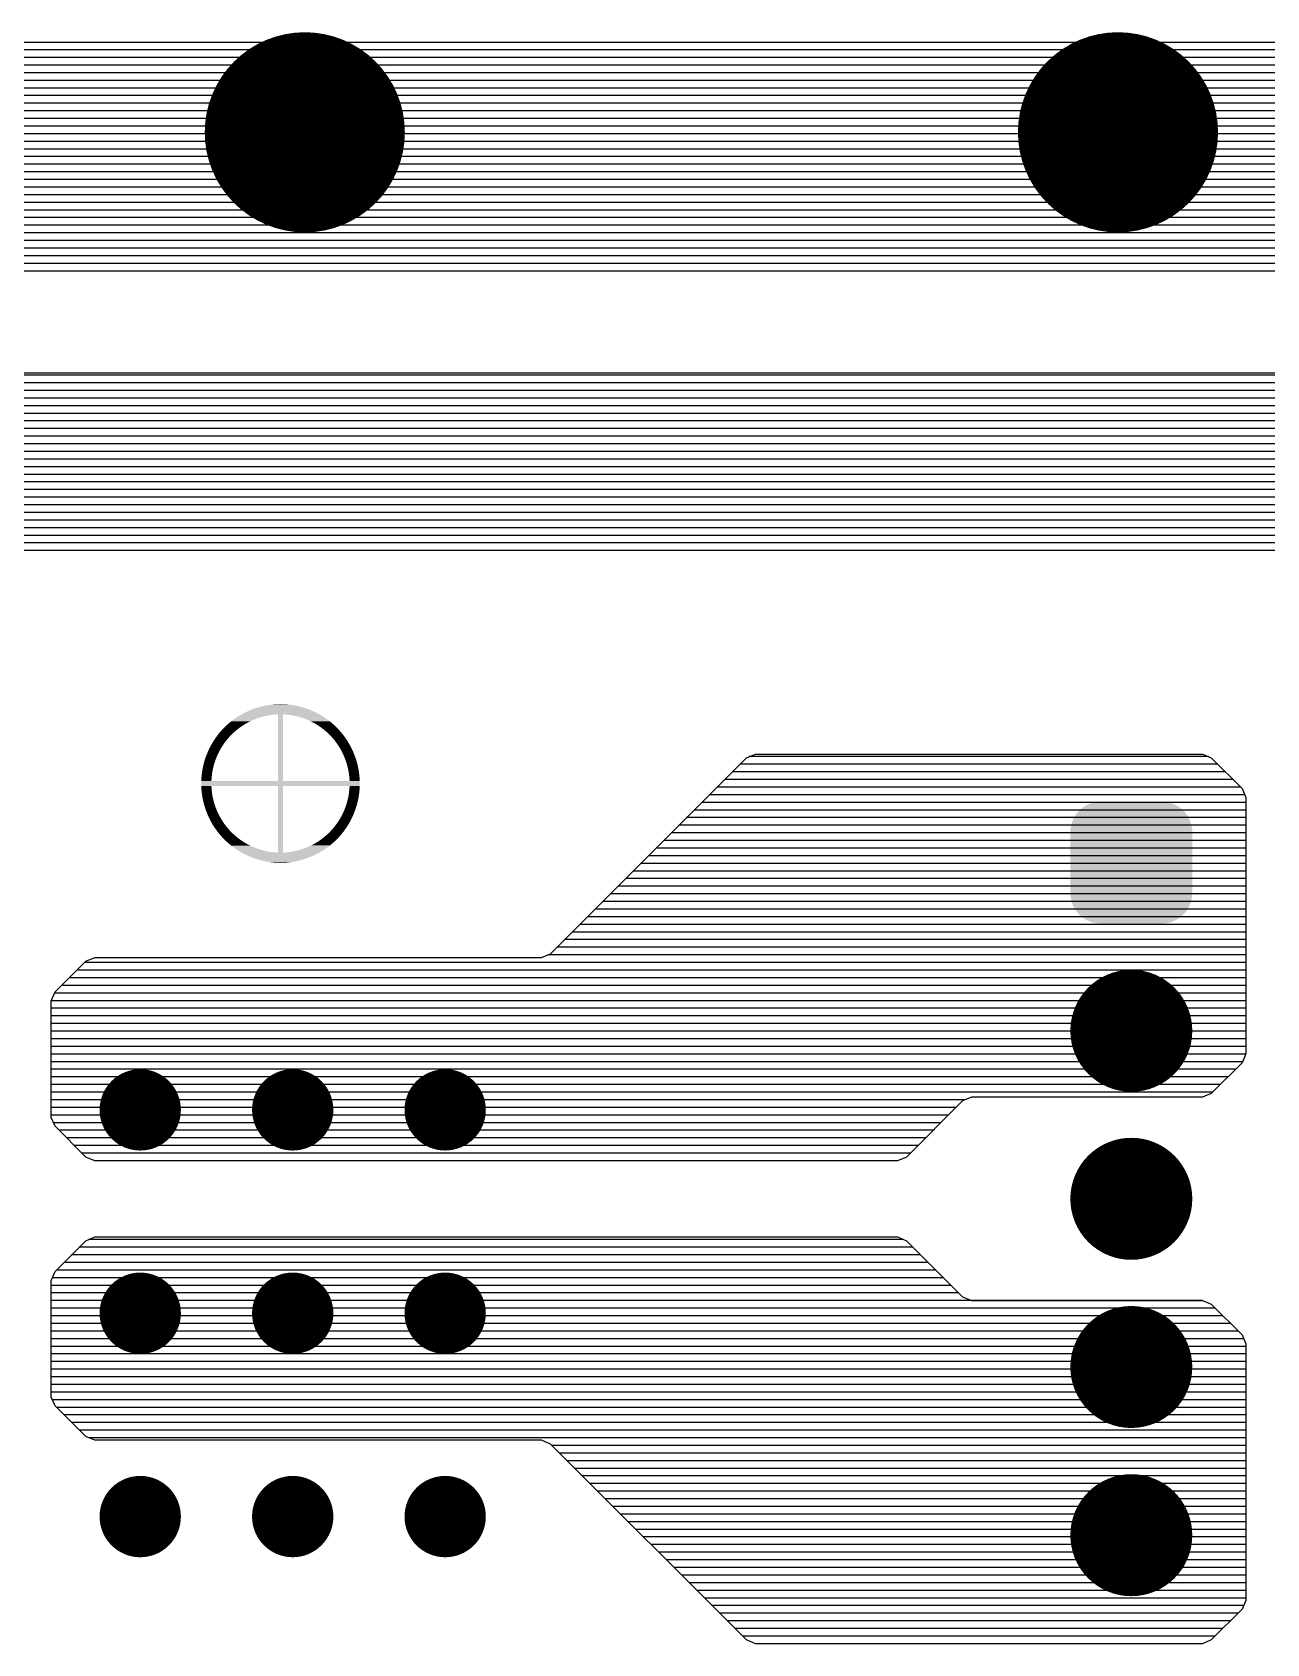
# Model space of a CAD drawing. Extents: x 295 to 953, y 10 to 290.
# Drawn here: x 515.71 to 546.56, y 184 to 224.25 of the extents above; entities that cross this region are included whole.
import ezdxf

# ---------------------------------------------------------------- set-up
doc = ezdxf.new("R2010")
doc.units = 0
doc.header["$LTSCALE"] = 5
doc.header["$MEASUREMENT"] = 0
doc.layers.get('0').update_dxf_attribs({"linetype": 'CONTINUOUS', "lineweight": 25})
doc.layers.add('DV-ABPB-A4_BOT', color=7, linetype='CONTINUOUS')

msp = doc.modelspace()

# ---------------------------------------------------------------- linework, layer by layer
at = {"color": 7}
for points, const_width in [([(523.768, 221.753, -1), (521.268, 221.753, -1)], 2.501), ([(544.088, 221.753, -1), (541.588, 221.753, -1)], 2.501), ([(543.933, 199.309, -1), (542.409, 199.309, -1)], 1.524), ([(518.914, 197.333, -1), (517.898, 197.333, -1)], 1.016), ([(522.724, 197.333, -1), (521.708, 197.333, -1)], 1.016), ([(526.534, 197.333, -1), (525.518, 197.333, -1)], 1.016), ([(543.933, 195.111, -1), (542.409, 195.111, -1)], 1.524), ([(518.914, 192.253, -1), (517.898, 192.253, -1)], 1.016), ([(522.724, 192.253, -1), (521.708, 192.253, -1)], 1.016), ([(526.534, 192.253, -1), (525.518, 192.253, -1)], 1.016), ([(543.933, 190.91, -1), (542.409, 190.91, -1)], 1.524), ([(518.914, 187.173, -1), (517.898, 187.173, -1)], 1.016), ([(522.724, 187.173, -1), (521.708, 187.173, -1)], 1.016), ([(526.534, 187.173, -1), (525.518, 187.173, -1)], 1.016), ([(543.933, 186.708, -1), (542.409, 186.708, -1)], 1.524)]:
    msp.add_lwpolyline(points, format="xyb", close=True, dxfattribs=dict(at, const_width=const_width))
for points in [[(522.651, 207.325), (522.597, 207.345), (521.171, 207.325), (521.224, 207.345)], [(522.597, 207.345), (522.592, 207.347), (521.224, 207.345), (521.23, 207.347)], [(522.592, 207.347), (522.537, 207.366), (521.23, 207.347), (521.284, 207.366)], [(522.537, 207.366), (522.532, 207.368), (521.284, 207.366), (521.29, 207.368)], [(522.532, 207.368), (522.477, 207.385), (521.29, 207.368), (521.345, 207.385)], [(522.477, 207.385), (522.471, 207.387), (521.345, 207.385), (521.351, 207.387)], [(522.471, 207.387), (522.415, 207.402), (521.351, 207.387), (521.406, 207.402)], [(522.415, 207.402), (522.41, 207.404), (521.406, 207.402), (521.412, 207.404)], [(522.41, 207.404), (522.354, 207.418), (521.412, 207.404), (521.467, 207.418)], [(522.354, 207.418), (522.348, 207.419), (521.467, 207.418), (521.474, 207.419)], [(522.348, 207.419), (522.292, 207.431), (521.474, 207.419), (521.53, 207.431)], [(522.292, 207.431), (522.286, 207.432), (521.53, 207.431), (521.536, 207.432)], [(522.286, 207.432), (522.229, 207.442), (521.536, 207.432), (521.592, 207.442)], [(522.229, 207.442), (522.224, 207.443), (521.592, 207.442), (521.599, 207.443)], [(522.224, 207.443), (522.166, 207.451), (521.599, 207.443), (521.655, 207.451)], [(522.166, 207.451), (522.161, 207.452), (521.655, 207.451), (521.661, 207.452)], [(522.161, 207.452), (522.103, 207.458), (521.661, 207.452), (521.718, 207.458)], [(522.103, 207.458), (522.098, 207.459), (521.718, 207.458), (521.725, 207.459)], [(522.098, 207.459), (522.04, 207.464), (521.725, 207.459), (521.781, 207.464)], [(522.04, 207.464), (522.035, 207.464), (521.781, 207.464), (521.789, 207.464)], [(522.035, 207.464), (521.975, 207.467), (521.789, 207.464), (521.844, 207.467)], [(521.975, 207.467), (521.971, 207.467), (521.844, 207.467), (521.855, 207.467)], [(521.971, 207.467), (521.908, 207.468), (521.855, 207.467), (521.908, 207.468)], [(520.931, 206.909), (520.974, 206.937), (520.531, 206.909), (520.562, 206.937)], [(520.974, 206.937), (520.997, 206.952), (520.562, 206.937), (520.578, 206.952)], [(520.997, 206.952), (521.024, 206.969), (520.578, 206.952), (520.596, 206.969)], [(521.024, 206.969), (521.068, 206.994), (520.596, 206.969), (520.625, 206.994)], [(521.068, 206.994), (521.075, 206.998), (520.625, 206.994), (520.63, 206.998)], [(521.075, 206.998), (521.128, 207.026), (520.63, 206.998), (520.664, 207.026)], [(521.128, 207.026), (521.145, 207.035), (520.664, 207.026), (520.674, 207.035)], [(521.145, 207.035), (521.181, 207.052), (520.674, 207.035), (520.697, 207.052)], [(521.181, 207.052), (521.229, 207.073), (520.697, 207.052), (520.724, 207.073)], [(521.229, 207.073), (521.235, 207.076), (520.724, 207.073), (520.728, 207.076)], [(521.235, 207.076), (521.29, 207.098), (520.728, 207.076), (520.759, 207.098)], [(521.29, 207.098), (521.323, 207.111), (520.759, 207.098), (520.776, 207.111)], [(521.323, 207.111), (521.345, 207.119), (520.776, 207.111), (520.788, 207.119)], [(521.345, 207.119), (521.402, 207.137), (520.788, 207.119), (520.815, 207.137)], [(521.402, 207.137), (521.432, 207.146), (520.815, 207.137), (520.828, 207.146)], [(521.432, 207.146), (521.459, 207.154), (520.828, 207.146), (520.84, 207.154)], [(521.459, 207.154), (521.516, 207.168), (520.84, 207.154), (520.864, 207.168)], [(521.516, 207.168), (521.57, 207.18), (520.864, 207.168), (520.882, 207.18)], [(521.57, 207.18), (521.574, 207.181), (520.882, 207.18), (520.884, 207.181)], [(521.574, 207.181), (521.632, 207.191), (520.884, 207.181), (520.902, 207.191)], [(521.632, 207.191), (521.691, 207.2), (520.902, 207.191), (520.916, 207.2)], [(521.691, 207.2), (521.75, 207.206), (520.916, 207.2), (520.927, 207.206)], [(521.75, 207.206), (521.809, 207.211), (520.927, 207.206), (520.935, 207.211)], [(521.809, 207.211), (521.831, 207.212), (520.935, 207.211), (520.937, 207.212)], [(521.831, 207.212), (521.847, 207.213), (520.937, 207.212), (520.938, 207.213)], [(522.883, 207.213), (522.88, 207.215), (520.938, 207.213), (520.942, 207.215)], [(522.88, 207.215), (522.829, 207.242), (520.942, 207.215), (520.993, 207.242)], [(522.829, 207.242), (522.824, 207.245), (520.993, 207.242), (520.998, 207.245)], [(522.824, 207.245), (522.772, 207.271), (520.998, 207.245), (521.049, 207.271)], [(522.772, 207.271), (522.767, 207.273), (521.049, 207.271), (521.055, 207.273)], [(522.767, 207.273), (522.715, 207.297), (521.055, 207.273), (521.107, 207.297)], [(522.715, 207.297), (522.709, 207.3), (521.107, 207.297), (521.113, 207.3)], [(522.709, 207.3), (522.656, 207.322), (521.113, 207.3), (521.165, 207.322)], [(522.656, 207.322), (522.651, 207.325), (521.165, 207.322), (521.171, 207.325)], [(521.974, 205.55), (521.974, 207.213), (521.847, 205.55), (521.847, 207.213)], [(522.889, 207.21), (522.883, 207.213), (522.033, 207.21), (521.974, 207.213)], [(522.898, 207.204), (522.889, 207.21), (522.092, 207.204), (522.033, 207.21)], [(522.91, 207.197), (522.898, 207.204), (522.151, 207.197), (522.092, 207.204)], [(522.926, 207.188), (522.91, 207.197), (522.21, 207.188), (522.151, 207.197)], [(522.934, 207.183), (522.926, 207.188), (522.235, 207.183), (522.21, 207.188)], [(522.945, 207.177), (522.934, 207.183), (522.268, 207.177), (522.235, 207.183)], [(522.966, 207.163), (522.945, 207.177), (522.326, 207.163), (522.268, 207.177)], [(522.988, 207.149), (522.966, 207.163), (522.378, 207.149), (522.326, 207.163)], [(522.99, 207.148), (522.988, 207.149), (522.383, 207.148), (522.378, 207.149)], [(523.016, 207.131), (522.99, 207.148), (522.44, 207.131), (522.383, 207.148)], [(523.041, 207.114), (523.016, 207.131), (522.489, 207.114), (522.44, 207.131)], [(523.044, 207.112), (523.041, 207.114), (522.496, 207.112), (522.489, 207.114)], [(523.073, 207.091), (523.044, 207.112), (522.551, 207.091), (522.496, 207.112)], [(523.092, 207.077), (523.073, 207.091), (522.584, 207.077), (522.551, 207.091)], [(523.104, 207.068), (523.092, 207.077), (522.606, 207.068), (522.584, 207.077)], [(523.136, 207.043), (523.104, 207.068), (522.66, 207.043), (522.606, 207.068)], [(523.143, 207.038), (523.136, 207.043), (522.669, 207.038), (522.66, 207.043)], [(523.169, 207.017), (523.143, 207.038), (522.713, 207.017), (522.669, 207.038)], [(523.192, 206.998), (523.169, 207.017), (522.746, 206.998), (522.713, 207.017)], [(523.203, 206.988), (523.192, 206.998), (522.765, 206.988), (522.746, 206.998)], [(523.238, 206.958), (523.203, 206.988), (522.815, 206.958), (522.765, 206.988)], [(523.24, 206.956), (523.238, 206.958), (522.818, 206.956), (522.815, 206.958)], [(523.272, 206.926), (523.24, 206.956), (522.865, 206.926), (522.818, 206.956)], [(523.286, 206.913), (523.272, 206.926), (522.884, 206.913), (522.865, 206.926)], [(520.522, 206.513), (520.54, 206.538), (520.216, 206.513), (520.232, 206.538)], [(520.54, 206.538), (520.563, 206.567), (520.232, 206.538), (520.25, 206.567)], [(520.563, 206.567), (520.577, 206.584), (520.25, 206.567), (520.262, 206.584)], [(520.577, 206.584), (520.607, 206.619), (520.262, 206.584), (520.285, 206.619)], [(520.607, 206.619), (520.615, 206.629), (520.285, 206.619), (520.292, 206.629)], [(520.615, 206.629), (520.653, 206.671), (520.292, 206.629), (520.322, 206.671)], [(520.653, 206.671), (520.655, 206.673), (520.322, 206.671), (520.324, 206.673)], [(520.655, 206.673), (520.697, 206.715), (520.324, 206.673), (520.357, 206.715)], [(520.697, 206.715), (520.703, 206.721), (520.357, 206.715), (520.361, 206.721)], [(520.703, 206.721), (520.74, 206.756), (520.361, 206.721), (520.39, 206.756)], [(520.74, 206.756), (520.755, 206.77), (520.39, 206.756), (520.401, 206.77)], [(520.755, 206.77), (520.784, 206.796), (520.401, 206.77), (520.424, 206.796)], [(520.784, 206.796), (520.81, 206.818), (520.424, 206.796), (520.443, 206.818)], [(520.81, 206.818), (520.829, 206.833), (520.443, 206.818), (520.458, 206.833)], [(520.829, 206.833), (520.869, 206.864), (520.458, 206.833), (520.487, 206.864)], [(520.869, 206.864), (520.876, 206.87), (520.487, 206.864), (520.492, 206.87)], [(520.876, 206.87), (520.924, 206.904), (520.492, 206.87), (520.527, 206.904)], [(520.924, 206.904), (520.931, 206.909), (520.527, 206.904), (520.531, 206.909)], [(523.306, 206.893), (523.286, 206.913), (522.914, 206.893), (522.884, 206.913)], [(523.331, 206.868), (523.306, 206.893), (522.947, 206.868), (522.914, 206.893)], [(523.341, 206.857), (523.331, 206.868), (522.962, 206.857), (522.947, 206.868)], [(523.374, 206.822), (523.341, 206.857), (523.006, 206.822), (522.962, 206.857)], [(523.376, 206.82), (523.374, 206.822), (523.008, 206.82), (523.006, 206.822)], [(523.41, 206.782), (523.376, 206.82), (523.053, 206.782), (523.008, 206.82)], [(523.416, 206.775), (523.41, 206.782), (523.062, 206.775), (523.053, 206.782)], [(523.443, 206.742), (523.416, 206.775), (523.097, 206.742), (523.062, 206.775)], [(523.457, 206.726), (523.443, 206.742), (523.114, 206.726), (523.097, 206.742)], [(523.476, 206.701), (523.457, 206.726), (523.139, 206.701), (523.114, 206.726)], [(523.496, 206.676), (523.476, 206.701), (523.163, 206.676), (523.139, 206.701)], [(523.509, 206.658), (523.496, 206.676), (523.18, 206.658), (523.163, 206.676)], [(523.533, 206.624), (523.509, 206.658), (523.21, 206.624), (523.18, 206.658)], [(523.54, 206.614), (523.533, 206.624), (523.22, 206.614), (523.21, 206.624)], [(523.569, 206.572), (523.54, 206.614), (523.255, 206.572), (523.22, 206.614)], [(523.571, 206.568), (523.569, 206.572), (523.258, 206.568), (523.255, 206.572)], [(523.6, 206.521), (523.571, 206.568), (523.294, 206.521), (523.258, 206.568)], [(520.3, 206.11), (520.307, 206.127), (520.03, 206.11), (520.036, 206.127)], [(520.307, 206.127), (520.325, 206.17), (520.036, 206.127), (520.051, 206.17)], [(520.325, 206.17), (520.33, 206.182), (520.051, 206.17), (520.056, 206.182)], [(520.33, 206.182), (520.352, 206.229), (520.056, 206.182), (520.074, 206.229)], [(520.352, 206.229), (520.354, 206.235), (520.074, 206.229), (520.077, 206.235)], [(520.354, 206.235), (520.381, 206.288), (520.077, 206.235), (520.099, 206.288)], [(520.381, 206.288), (520.409, 206.34), (520.099, 206.288), (520.123, 206.34)], [(520.409, 206.34), (520.412, 206.346), (520.123, 206.34), (520.125, 206.346)], [(520.412, 206.346), (520.44, 206.391), (520.125, 206.346), (520.148, 206.391)], [(520.44, 206.391), (520.446, 206.402), (520.148, 206.391), (520.154, 206.402)], [(520.446, 206.402), (520.471, 206.441), (520.154, 206.402), (520.175, 206.441)], [(520.471, 206.441), (520.483, 206.458), (520.175, 206.441), (520.184, 206.458)], [(520.483, 206.458), (520.505, 206.49), (520.184, 206.458), (520.203, 206.49)], [(520.505, 206.49), (520.522, 206.513), (520.203, 206.49), (520.216, 206.513)], [(523.602, 206.518), (523.6, 206.521), (523.296, 206.518), (523.294, 206.521)], [(523.629, 206.473), (523.602, 206.518), (523.329, 206.473), (523.296, 206.518)], [(523.635, 206.463), (523.629, 206.473), (523.335, 206.463), (523.329, 206.473)], [(523.656, 206.424), (523.635, 206.463), (523.362, 206.424), (523.335, 206.463)], [(523.665, 206.408), (523.656, 206.424), (523.372, 206.408), (523.362, 206.424)], [(523.682, 206.374), (523.665, 206.408), (523.393, 206.374), (523.372, 206.408)], [(523.694, 206.351), (523.682, 206.374), (523.406, 206.351), (523.393, 206.374)], [(523.707, 206.322), (523.694, 206.351), (523.422, 206.322), (523.406, 206.351)], [(523.72, 206.293), (523.707, 206.322), (523.438, 206.293), (523.422, 206.322)], [(523.73, 206.27), (523.72, 206.293), (523.45, 206.27), (523.438, 206.293)], [(523.745, 206.235), (523.73, 206.27), (523.467, 206.235), (523.45, 206.27)], [(523.752, 206.217), (523.745, 206.235), (523.476, 206.217), (523.467, 206.235)], [(523.768, 206.176), (523.752, 206.217), (523.494, 206.176), (523.476, 206.217)], [(523.773, 206.163), (523.768, 206.176), (523.5, 206.163), (523.494, 206.176)], [(523.789, 206.116), (523.773, 206.163), (523.519, 206.116), (523.5, 206.163)], [(520.194, 205.677), (520.2, 205.727), (519.939, 205.677), (519.944, 205.727)], [(520.2, 205.727), (520.202, 205.74), (519.944, 205.727), (519.946, 205.74)], [(520.202, 205.74), (520.21, 205.786), (519.946, 205.74), (519.953, 205.786)], [(520.21, 205.786), (520.213, 205.803), (519.953, 205.786), (519.955, 205.803)], [(520.213, 205.803), (520.221, 205.844), (519.955, 205.803), (519.962, 205.844)], [(520.221, 205.844), (520.226, 205.865), (519.962, 205.844), (519.966, 205.865)], [(520.226, 205.865), (520.234, 205.902), (519.966, 205.865), (519.974, 205.902)], [(520.234, 205.902), (520.241, 205.927), (519.974, 205.902), (519.979, 205.927)], [(520.241, 205.927), (520.249, 205.959), (519.979, 205.927), (519.987, 205.959)], [(520.249, 205.959), (520.258, 205.989), (519.987, 205.959), (519.994, 205.989)], [(520.258, 205.989), (520.267, 206.016), (519.994, 205.989), (520.002, 206.016)], [(520.267, 206.016), (520.278, 206.05), (520.002, 206.016), (520.011, 206.05)], [(520.278, 206.05), (520.286, 206.072), (520.011, 206.05), (520.018, 206.072)], [(520.286, 206.072), (520.3, 206.11), (520.018, 206.072), (520.03, 206.11)], [(523.792, 206.108), (523.789, 206.116), (523.523, 206.108), (523.519, 206.116)], [(523.809, 206.056), (523.792, 206.108), (523.542, 206.056), (523.523, 206.108)], [(523.81, 206.052), (523.809, 206.056), (523.543, 206.052), (523.542, 206.056)], [(523.825, 205.996), (523.81, 206.052), (523.561, 205.996), (523.543, 206.052)], [(523.826, 205.995), (523.825, 205.996), (523.562, 205.995), (523.561, 205.996)], [(523.84, 205.939), (523.826, 205.995), (523.578, 205.939), (523.562, 205.995)], [(523.841, 205.933), (523.84, 205.939), (523.579, 205.933), (523.578, 205.939)], [(523.852, 205.882), (523.841, 205.933), (523.592, 205.882), (523.579, 205.933)], [(523.854, 205.871), (523.852, 205.882), (523.595, 205.871), (523.592, 205.882)], [(523.863, 205.824), (523.854, 205.871), (523.605, 205.824), (523.595, 205.871)], [(523.866, 205.809), (523.863, 205.824), (523.608, 205.809), (523.605, 205.824)], [(523.872, 205.765), (523.866, 205.809), (523.615, 205.765), (523.608, 205.809)], [(523.875, 205.746), (523.872, 205.765), (523.618, 205.746), (523.615, 205.765)], [(523.88, 205.707), (523.875, 205.746), (523.624, 205.707), (523.618, 205.746)], [(523.892, 205.487), (523.891, 205.55), (519.93, 205.487), (519.931, 205.55)], [(523.891, 205.423), (523.892, 205.487), (519.931, 205.423), (519.93, 205.487)], [(520.185, 205.55), (520.188, 205.609), (519.931, 205.55), (519.933, 205.609)], [(520.185, 205.417), (520.185, 205.423), (519.931, 205.417), (519.931, 205.423)], [(520.187, 205.385), (520.185, 205.417), (519.933, 205.385), (519.931, 205.417)], [(520.188, 205.609), (520.188, 205.614), (519.933, 205.609), (519.934, 205.614)], [(520.189, 205.354), (520.187, 205.385), (519.934, 205.354), (519.933, 205.385)], [(520.188, 205.614), (520.193, 205.668), (519.934, 205.614), (519.938, 205.668)], [(520.191, 205.326), (520.189, 205.354), (519.936, 205.326), (519.934, 205.354)], [(520.195, 205.291), (520.191, 205.326), (519.939, 205.291), (519.936, 205.326)], [(520.193, 205.668), (520.194, 205.677), (519.938, 205.668), (519.939, 205.677)], [(521.974, 203.761), (521.974, 205.423), (521.847, 203.761), (521.847, 205.423)], [(523.882, 205.683), (523.88, 205.707), (523.627, 205.683), (523.624, 205.707)], [(523.885, 205.648), (523.882, 205.683), (523.631, 205.648), (523.627, 205.683)], [(523.884, 205.305), (523.888, 205.36), (523.628, 205.305), (523.633, 205.36)], [(523.888, 205.62), (523.885, 205.648), (523.633, 205.62), (523.631, 205.648)], [(523.889, 205.589), (523.888, 205.62), (523.635, 205.589), (523.633, 205.62)], [(523.888, 205.36), (523.888, 205.364), (523.633, 205.36), (523.634, 205.364)], [(523.888, 205.364), (523.891, 205.423), (523.634, 205.364), (523.637, 205.423)], [(523.891, 205.556), (523.889, 205.589), (523.637, 205.556), (523.635, 205.589)], [(523.891, 205.55), (523.891, 205.556), (523.637, 205.55), (523.637, 205.556)], [(520.198, 205.267), (520.195, 205.291), (519.942, 205.267), (519.939, 205.291)], [(520.203, 205.228), (520.198, 205.267), (519.947, 205.228), (519.942, 205.267)], [(520.206, 205.208), (520.203, 205.228), (519.95, 205.208), (519.947, 205.228)], [(520.214, 205.165), (520.206, 205.208), (519.956, 205.165), (519.95, 205.208)], [(520.217, 205.15), (520.214, 205.165), (519.959, 205.15), (519.956, 205.165)], [(520.227, 205.102), (520.217, 205.15), (519.967, 205.102), (519.959, 205.15)], [(520.229, 205.092), (520.227, 205.102), (519.97, 205.092), (519.967, 205.102)], [(520.242, 205.04), (520.229, 205.092), (519.981, 205.04), (519.97, 205.092)], [(520.244, 205.034), (520.242, 205.04), (519.982, 205.034), (519.981, 205.04)], [(520.26, 204.979), (520.244, 205.034), (519.996, 204.979), (519.982, 205.034)], [(520.26, 204.978), (520.26, 204.979), (519.996, 204.978), (519.996, 204.979)], [(520.279, 204.921), (520.26, 204.978), (520.012, 204.921), (519.996, 204.978)], [(520.28, 204.918), (520.279, 204.921), (520.013, 204.918), (520.012, 204.921)], [(520.299, 204.866), (520.28, 204.918), (520.03, 204.866), (520.013, 204.918)], [(523.803, 204.902), (523.81, 204.924), (523.536, 204.902), (523.543, 204.924)], [(523.81, 204.924), (523.82, 204.958), (523.543, 204.924), (523.555, 204.958)], [(523.82, 204.958), (523.827, 204.985), (523.555, 204.958), (523.563, 204.985)], [(523.827, 204.985), (523.835, 205.015), (523.563, 204.985), (523.572, 205.015)], [(523.835, 205.015), (523.842, 205.046), (523.572, 205.015), (523.581, 205.046)], [(523.842, 205.046), (523.848, 205.072), (523.581, 205.046), (523.587, 205.072)], [(523.848, 205.072), (523.856, 205.108), (523.587, 205.072), (523.596, 205.108)], [(523.856, 205.108), (523.859, 205.13), (523.596, 205.108), (523.601, 205.13)], [(523.859, 205.13), (523.867, 205.171), (523.601, 205.13), (523.609, 205.171)], [(523.867, 205.171), (523.869, 205.188), (523.609, 205.171), (523.612, 205.188)], [(523.869, 205.188), (523.876, 205.234), (523.612, 205.188), (523.619, 205.234)], [(523.876, 205.234), (523.877, 205.246), (523.619, 205.234), (523.621, 205.246)], [(523.877, 205.246), (523.883, 205.297), (523.621, 205.246), (523.627, 205.297)], [(523.883, 205.297), (523.884, 205.305), (523.627, 205.297), (523.628, 205.305)], [(544.353, 204.905), (544.291, 204.945), (541.984, 204.905), (542.055, 204.945)], [(544.291, 204.945), (544.242, 204.966), (542.055, 204.945), (542.093, 204.966)], [(544.242, 204.966), (544.177, 204.994), (542.093, 204.966), (542.171, 204.994)], [(544.177, 204.994), (544.122, 205.008), (542.171, 204.994), (542.21, 205.008)], [(544.122, 205.008), (544.057, 205.024), (542.21, 205.008), (542.298, 205.024)], [(544.057, 205.024), (543.98, 205.031), (542.298, 205.024), (542.332, 205.031)], [(543.98, 205.031), (543.933, 205.035), (542.332, 205.031), (542.409, 205.035)], [(520.303, 204.857), (520.299, 204.866), (520.032, 204.857), (520.03, 204.866)], [(520.321, 204.811), (520.303, 204.857), (520.049, 204.811), (520.032, 204.857)], [(520.327, 204.797), (520.321, 204.811), (520.053, 204.797), (520.049, 204.811)], [(520.346, 204.757), (520.327, 204.797), (520.069, 204.757), (520.053, 204.797)], [(520.354, 204.738), (520.346, 204.757), (520.076, 204.738), (520.069, 204.757)], [(520.371, 204.703), (520.354, 204.738), (520.091, 204.703), (520.076, 204.738)], [(520.384, 204.68), (520.371, 204.703), (520.101, 204.68), (520.091, 204.703)], [(520.399, 204.651), (520.384, 204.68), (520.115, 204.651), (520.101, 204.68)], [(520.416, 204.622), (520.399, 204.651), (520.128, 204.622), (520.115, 204.651)], [(520.429, 204.6), (520.416, 204.622), (520.14, 204.6), (520.128, 204.622)], [(520.45, 204.566), (520.429, 204.6), (520.157, 204.566), (520.14, 204.6)], [(520.46, 204.549), (520.45, 204.566), (520.166, 204.549), (520.157, 204.566)], [(520.486, 204.51), (520.46, 204.549), (520.187, 204.51), (520.166, 204.549)], [(520.493, 204.5), (520.486, 204.51), (520.193, 204.5), (520.187, 204.51)], [(523.619, 204.483), (523.638, 204.515), (523.317, 204.483), (523.339, 204.515)], [(523.638, 204.515), (523.647, 204.532), (523.339, 204.515), (523.35, 204.532)], [(523.647, 204.532), (523.668, 204.571), (523.35, 204.532), (523.375, 204.571)], [(523.668, 204.571), (523.673, 204.582), (523.375, 204.571), (523.382, 204.582)], [(523.673, 204.582), (523.696, 204.628), (523.382, 204.582), (523.409, 204.628)], [(523.696, 204.628), (523.699, 204.633), (523.409, 204.628), (523.412, 204.633)], [(523.699, 204.633), (523.723, 204.685), (523.412, 204.633), (523.441, 204.685)], [(523.723, 204.685), (523.745, 204.738), (523.441, 204.685), (523.467, 204.738)], [(523.745, 204.738), (523.748, 204.744), (523.467, 204.738), (523.47, 204.744)], [(523.748, 204.744), (523.766, 204.792), (523.47, 204.744), (523.492, 204.792)], [(523.766, 204.792), (523.77, 204.803), (523.492, 204.792), (523.497, 204.803)], [(523.77, 204.803), (523.785, 204.846), (523.497, 204.803), (523.515, 204.846)], [(523.785, 204.846), (523.791, 204.863), (523.515, 204.846), (523.521, 204.863)], [(523.791, 204.863), (523.803, 204.902), (523.521, 204.863), (523.536, 204.902)], [(544.668, 204.471), (544.652, 204.517), (541.676, 204.471), (541.687, 204.517)], [(544.652, 204.517), (544.626, 204.588), (541.687, 204.517), (541.718, 204.588)], [(544.626, 204.588), (544.602, 204.631), (541.718, 204.588), (541.736, 204.631)], [(544.602, 204.631), (544.566, 204.697), (541.736, 204.631), (541.779, 204.697)], [(544.566, 204.697), (544.535, 204.736), (541.779, 204.697), (541.804, 204.736)], [(544.535, 204.736), (544.488, 204.794), (541.804, 204.736), (541.856, 204.794)], [(544.488, 204.794), (544.451, 204.828), (541.856, 204.794), (541.887, 204.828)], [(544.451, 204.828), (544.396, 204.878), (541.887, 204.828), (541.949, 204.878)], [(544.396, 204.878), (544.353, 204.905), (541.949, 204.878), (541.984, 204.905)], [(520.525, 204.455), (520.493, 204.5), (520.219, 204.455), (520.193, 204.5)], [(520.528, 204.452), (520.525, 204.455), (520.221, 204.452), (520.219, 204.455)], [(520.564, 204.405), (520.528, 204.452), (520.251, 204.405), (520.221, 204.452)], [(520.567, 204.402), (520.564, 204.405), (520.253, 204.402), (520.251, 204.405)], [(520.602, 204.36), (520.567, 204.402), (520.282, 204.36), (520.253, 204.402)], [(520.611, 204.349), (520.602, 204.36), (520.289, 204.349), (520.282, 204.36)], [(520.641, 204.316), (520.611, 204.349), (520.313, 204.316), (520.289, 204.349)], [(520.658, 204.298), (520.641, 204.316), (520.326, 204.298), (520.313, 204.316)], [(520.682, 204.273), (520.658, 204.298), (520.345, 204.273), (520.326, 204.298)], [(520.708, 204.248), (520.682, 204.273), (520.365, 204.248), (520.345, 204.273)], [(520.725, 204.231), (520.708, 204.248), (520.378, 204.231), (520.365, 204.248)], [(520.76, 204.199), (520.725, 204.231), (520.405, 204.199), (520.378, 204.231)], [(520.768, 204.191), (520.76, 204.199), (520.412, 204.191), (520.405, 204.199)], [(520.813, 204.153), (520.768, 204.191), (520.446, 204.153), (520.412, 204.191)], [(520.815, 204.151), (520.813, 204.153), (520.447, 204.151), (520.446, 204.153)], [(520.86, 204.116), (520.815, 204.151), (520.481, 204.116), (520.447, 204.151)], [(520.875, 204.105), (520.86, 204.116), (520.491, 204.105), (520.481, 204.116)], [(523.329, 204.104), (523.335, 204.109), (522.945, 204.104), (522.953, 204.109)], [(523.335, 204.109), (523.364, 204.14), (522.953, 204.109), (522.992, 204.14)], [(523.364, 204.14), (523.378, 204.156), (522.992, 204.14), (523.011, 204.156)], [(523.378, 204.156), (523.398, 204.178), (523.011, 204.156), (523.038, 204.178)], [(523.398, 204.178), (523.42, 204.203), (523.038, 204.178), (523.067, 204.203)], [(523.42, 204.203), (523.432, 204.217), (523.067, 204.203), (523.082, 204.217)], [(523.432, 204.217), (523.461, 204.252), (523.082, 204.217), (523.119, 204.252)], [(523.461, 204.252), (523.465, 204.258), (523.119, 204.252), (523.125, 204.258)], [(523.465, 204.258), (523.498, 204.3), (523.125, 204.258), (523.166, 204.3)], [(523.498, 204.3), (523.499, 204.303), (523.166, 204.3), (523.168, 204.303)], [(523.499, 204.303), (523.529, 204.344), (523.168, 204.303), (523.206, 204.344)], [(523.529, 204.344), (523.536, 204.354), (523.206, 204.344), (523.215, 204.354)], [(523.536, 204.354), (523.56, 204.389), (523.215, 204.354), (523.245, 204.389)], [(523.56, 204.389), (523.572, 204.407), (523.245, 204.389), (523.259, 204.407)], [(523.572, 204.407), (523.59, 204.436), (523.259, 204.407), (523.281, 204.436)], [(523.59, 204.436), (523.606, 204.461), (523.281, 204.436), (523.3, 204.461)], [(523.606, 204.461), (523.619, 204.483), (523.3, 204.461), (523.317, 204.483)], [(544.695, 204.273), (544.691, 204.349), (541.647, 204.273), (541.653, 204.349)], [(544.695, 202.749), (544.695, 204.273), (541.647, 202.749), (541.647, 204.273)], [(544.691, 204.349), (544.682, 204.396), (541.653, 204.349), (541.657, 204.396)], [(544.682, 204.396), (544.668, 204.471), (541.657, 204.396), (541.676, 204.471)], [(520.907, 204.081), (520.875, 204.105), (520.515, 204.081), (520.491, 204.105)], [(520.937, 204.06), (520.907, 204.081), (520.536, 204.06), (520.515, 204.081)], [(520.956, 204.047), (520.937, 204.06), (520.55, 204.047), (520.536, 204.06)], [(521.003, 204.017), (520.956, 204.047), (520.582, 204.017), (520.55, 204.047)], [(521.006, 204.015), (521.003, 204.017), (520.584, 204.015), (520.582, 204.017)], [(521.057, 203.985), (521.006, 204.015), (520.619, 203.985), (520.584, 204.015)], [(521.075, 203.975), (521.057, 203.985), (520.63, 203.975), (520.619, 203.985)], [(521.109, 203.957), (521.075, 203.975), (520.652, 203.957), (520.63, 203.975)], [(521.152, 203.935), (521.109, 203.957), (520.679, 203.935), (520.652, 203.957)], [(521.162, 203.93), (521.152, 203.935), (520.685, 203.93), (520.679, 203.935)], [(521.216, 203.905), (521.162, 203.93), (520.717, 203.905), (520.685, 203.93)], [(521.238, 203.896), (521.216, 203.905), (520.729, 203.896), (520.717, 203.905)], [(521.271, 203.883), (521.238, 203.896), (520.749, 203.883), (520.729, 203.896)], [(521.326, 203.862), (521.271, 203.883), (520.778, 203.862), (520.749, 203.883)], [(521.332, 203.859), (521.326, 203.862), (520.781, 203.859), (520.778, 203.862)], [(521.382, 203.842), (521.332, 203.859), (520.806, 203.842), (520.781, 203.859)], [(521.439, 203.825), (521.382, 203.842), (520.832, 203.825), (520.806, 203.842)], [(521.443, 203.824), (521.439, 203.825), (520.833, 203.824), (520.832, 203.825)], [(521.496, 203.81), (521.443, 203.824), (520.856, 203.81), (520.833, 203.824)], [(521.554, 203.797), (521.496, 203.81), (520.877, 203.797), (520.856, 203.81)], [(521.587, 203.79), (521.554, 203.797), (520.887, 203.79), (520.877, 203.797)], [(521.612, 203.786), (521.587, 203.79), (520.896, 203.786), (520.887, 203.79)], [(521.67, 203.776), (521.612, 203.786), (520.911, 203.776), (520.896, 203.786)], [(521.729, 203.769), (521.67, 203.776), (520.924, 203.769), (520.911, 203.776)], [(521.788, 203.764), (521.729, 203.769), (520.933, 203.764), (520.924, 203.769)], [(521.847, 203.761), (521.788, 203.764), (520.938, 203.761), (520.933, 203.764)], [(522.879, 203.758), (522.883, 203.761), (520.942, 203.758), (520.938, 203.761)], [(522.829, 203.731), (522.879, 203.758), (520.993, 203.731), (520.942, 203.758)], [(522.824, 203.728), (522.829, 203.731), (520.998, 203.728), (520.993, 203.731)], [(522.772, 203.703), (522.824, 203.728), (521.049, 203.703), (520.998, 203.728)], [(522.883, 203.761), (522.885, 203.761), (521.974, 203.761), (521.99, 203.761)], [(522.885, 203.761), (522.887, 203.763), (521.99, 203.761), (522.013, 203.763)], [(522.887, 203.763), (522.894, 203.767), (522.013, 203.763), (522.072, 203.767)], [(522.894, 203.767), (522.906, 203.774), (522.072, 203.767), (522.131, 203.774)], [(522.906, 203.774), (522.92, 203.782), (522.131, 203.774), (522.189, 203.782)], [(522.92, 203.782), (522.938, 203.793), (522.189, 203.782), (522.248, 203.793)], [(522.938, 203.793), (522.94, 203.794), (522.248, 203.793), (522.252, 203.794)], [(522.94, 203.794), (522.958, 203.805), (522.252, 203.794), (522.306, 203.805)], [(522.958, 203.805), (522.981, 203.82), (522.306, 203.805), (522.363, 203.82)], [(522.981, 203.82), (522.993, 203.827), (522.363, 203.82), (522.389, 203.827)], [(522.993, 203.827), (523.006, 203.836), (522.389, 203.827), (522.42, 203.836)], [(523.006, 203.836), (523.034, 203.855), (522.42, 203.836), (522.476, 203.855)], [(523.034, 203.855), (523.046, 203.863), (522.476, 203.855), (522.499, 203.863)], [(523.046, 203.863), (523.063, 203.875), (522.499, 203.863), (522.532, 203.875)], [(523.063, 203.875), (523.093, 203.897), (522.532, 203.875), (522.587, 203.897)], [(523.093, 203.897), (523.097, 203.9), (522.587, 203.897), (522.593, 203.9)], [(523.097, 203.9), (523.125, 203.921), (522.593, 203.9), (522.641, 203.921)], [(523.125, 203.921), (523.147, 203.939), (522.641, 203.921), (522.677, 203.939)], [(523.147, 203.939), (523.158, 203.947), (522.677, 203.939), (522.694, 203.947)], [(523.158, 203.947), (523.191, 203.975), (522.694, 203.947), (522.746, 203.975)], [(523.191, 203.975), (523.196, 203.979), (522.746, 203.975), (522.754, 203.979)], [(523.196, 203.979), (523.225, 204.005), (522.754, 203.979), (522.798, 204.005)], [(523.225, 204.005), (523.244, 204.021), (522.798, 204.005), (522.824, 204.021)], [(523.244, 204.021), (523.26, 204.036), (522.824, 204.021), (522.848, 204.036)], [(523.26, 204.036), (523.29, 204.065), (522.848, 204.036), (522.891, 204.065)], [(523.29, 204.065), (523.295, 204.069), (522.891, 204.065), (522.897, 204.069)], [(523.295, 204.069), (523.329, 204.104), (522.897, 204.069), (522.945, 204.104)], [(522.767, 203.7), (522.772, 203.703), (521.055, 203.7), (521.049, 203.703)], [(522.715, 203.676), (522.767, 203.7), (521.107, 203.676), (521.055, 203.7)], [(522.709, 203.674), (522.715, 203.676), (521.112, 203.674), (521.107, 203.676)], [(522.656, 203.651), (522.709, 203.674), (521.165, 203.651), (521.112, 203.674)], [(522.651, 203.649), (522.656, 203.651), (521.171, 203.649), (521.165, 203.651)], [(522.597, 203.628), (522.651, 203.649), (521.225, 203.628), (521.171, 203.649)], [(522.591, 203.626), (522.597, 203.628), (521.23, 203.626), (521.225, 203.628)], [(522.537, 203.607), (522.591, 203.626), (521.285, 203.607), (521.23, 203.626)], [(522.531, 203.605), (522.537, 203.607), (521.29, 203.605), (521.285, 203.607)], [(522.477, 203.588), (522.531, 203.605), (521.345, 203.588), (521.29, 203.605)], [(522.471, 203.586), (522.477, 203.588), (521.351, 203.586), (521.345, 203.588)], [(522.416, 203.571), (522.471, 203.586), (521.406, 203.571), (521.351, 203.586)], [(522.41, 203.569), (522.416, 203.571), (521.412, 203.569), (521.406, 203.571)], [(522.354, 203.556), (522.41, 203.569), (521.468, 203.556), (521.412, 203.569)], [(522.348, 203.554), (522.354, 203.556), (521.473, 203.554), (521.468, 203.556)], [(522.292, 203.543), (522.348, 203.554), (521.53, 203.543), (521.473, 203.554)], [(522.286, 203.541), (522.292, 203.543), (521.535, 203.541), (521.53, 203.543)], [(522.23, 203.531), (522.286, 203.541), (521.592, 203.531), (521.535, 203.541)], [(522.223, 203.53), (522.23, 203.531), (521.598, 203.53), (521.592, 203.531)], [(522.167, 203.522), (522.223, 203.53), (521.655, 203.522), (521.598, 203.53)], [(522.16, 203.521), (522.167, 203.522), (521.661, 203.521), (521.655, 203.522)], [(522.104, 203.515), (522.16, 203.521), (521.719, 203.515), (521.661, 203.521)], [(522.097, 203.514), (522.104, 203.515), (521.724, 203.514), (521.719, 203.515)], [(522.041, 203.51), (522.097, 203.514), (521.782, 203.51), (521.724, 203.514)], [(522.033, 203.509), (522.041, 203.51), (521.787, 203.509), (521.782, 203.51)], [(521.977, 203.507), (522.033, 203.509), (521.846, 203.507), (521.787, 203.509)], [(521.966, 203.506), (521.977, 203.507), (521.85, 203.506), (521.846, 203.507)], [(521.914, 203.506), (521.966, 203.506), (521.914, 203.506), (521.85, 203.506)], [(544.688, 202.672), (544.695, 202.749), (541.65, 202.672), (541.647, 202.749)], [(544.684, 202.625), (544.688, 202.672), (541.659, 202.625), (541.65, 202.672)], [(544.666, 202.55), (544.684, 202.625), (541.673, 202.55), (541.659, 202.625)], [(544.654, 202.504), (544.666, 202.55), (541.689, 202.504), (541.673, 202.55)], [(544.623, 202.433), (544.654, 202.504), (541.715, 202.433), (541.689, 202.504)], [(544.605, 202.39), (544.623, 202.433), (541.739, 202.39), (541.715, 202.433)], [(544.563, 202.324), (544.605, 202.39), (541.776, 202.324), (541.739, 202.39)], [(544.538, 202.285), (544.563, 202.324), (541.807, 202.285), (541.776, 202.324)], [(544.485, 202.227), (544.538, 202.285), (541.853, 202.227), (541.807, 202.285)], [(544.454, 202.193), (544.485, 202.227), (541.891, 202.193), (541.853, 202.227)], [(544.392, 202.144), (544.454, 202.193), (541.945, 202.144), (541.891, 202.193)], [(544.357, 202.116), (544.392, 202.144), (541.989, 202.116), (541.945, 202.144)], [(544.286, 202.076), (544.357, 202.116), (542.05, 202.076), (541.989, 202.116)], [(544.248, 202.055), (544.286, 202.076), (542.099, 202.055), (542.05, 202.076)], [(544.17, 202.027), (544.248, 202.055), (542.164, 202.027), (542.099, 202.055)], [(544.131, 202.013), (544.17, 202.027), (542.22, 202.013), (542.164, 202.027)], [(544.043, 201.997), (544.131, 202.013), (542.285, 201.997), (542.22, 202.013)], [(544.009, 201.99), (544.043, 201.997), (542.361, 201.99), (542.285, 201.997)], [(543.933, 201.987), (544.009, 201.99), (542.409, 201.987), (542.361, 201.99)]]:
    msp.add_solid(points, dxfattribs=at)
at = {"layer": 'DV-ABPB-A4_BOT', "color": 7}
for p, q in [((502.16, 224.003), (832.731, 224.003)), ((872.601, 223.432), (501.398, 223.432)), ((872.482, 223.622), (501.517, 223.622)), ((872.291, 223.813), (501.708, 223.813)), ((872.736, 223.051), (501.263, 223.051)), ((872.68, 223.241), (501.319, 223.241)), ((872.736, 222.86), (501.263, 222.86)), ((872.736, 222.67), (501.263, 222.67)), ((872.736, 222.479), (501.263, 222.479)), ((872.736, 222.289), (501.263, 222.289)), ((872.736, 222.098), (501.263, 222.098)), ((872.736, 221.908), (501.263, 221.908)), ((872.736, 221.717), (501.263, 221.717)), ((872.736, 221.527), (501.263, 221.527)), ((872.736, 221.336), (501.263, 221.336)), ((872.736, 221.146), (501.263, 221.146)), ((872.736, 220.955), (501.263, 220.955)), ((872.736, 220.765), (501.263, 220.765)), ((872.736, 220.574), (501.263, 220.574)), ((872.736, 220.384), (501.263, 220.384)), ((872.736, 220.193), (501.263, 220.193)), ((872.736, 220.003), (501.263, 220.003)), ((872.736, 219.812), (501.263, 219.812)), ((872.736, 219.622), (501.263, 219.622)), ((872.736, 219.431), (501.263, 219.431)), ((872.736, 219.241), (501.263, 219.241)), ((872.68, 219.05), (501.319, 219.05)), ((872.601, 218.86), (501.398, 218.86)), ((872.482, 218.669), (501.517, 218.669)), ((872.291, 218.479), (501.708, 218.479)), ((871.839, 218.288), (502.16, 218.288)), ((851.781, 218.288), (502.16, 218.288)), ((631.69, 215.494), (507.994, 215.494)), ((631.326, 215.685), (508.357, 215.685)), ((514.596, 215.748), (516.501, 215.748)), ((516.501, 215.748), (611.751, 215.748)), ((632.071, 215.113), (507.613, 215.113)), ((631.88, 215.304), (507.804, 215.304)), ((632.452, 214.732), (507.232, 214.732)), ((632.261, 214.923), (507.423, 214.923)), ((632.833, 214.351), (506.851, 214.351)), ((632.642, 214.542), (507.042, 214.542)), ((633.259, 213.78), (506.28, 213.78)), ((633.181, 213.97), (506.47, 213.97)), ((633.023, 214.161), (506.661, 214.161)), ((633.341, 213.399), (505.899, 213.399)), ((633.338, 213.589), (506.089, 213.589)), ((633.341, 213.018), (505.736, 213.018)), ((633.341, 213.208), (505.815, 213.208)), ((633.341, 212.827), (505.708, 212.827)), ((633.341, 212.637), (505.708, 212.637)), ((633.341, 212.446), (505.708, 212.446)), ((633.341, 212.256), (505.708, 212.256)), ((633.341, 212.065), (505.708, 212.065)), ((633.341, 211.875), (505.708, 211.875)), ((633.341, 211.684), (505.708, 211.684)), ((633.341, 211.494), (505.708, 211.494)), ((633.341, 211.303), (505.708, 211.303)), ((518.406, 211.303), (515.231, 211.303)), ((538.726, 211.303), (518.406, 211.303)), ((610.481, 211.303), (538.726, 211.303)), ((528.66, 201.235), (533.554, 206.129)), ((533.554, 206.129), (533.778, 206.223)), ((545.098, 206.157), (533.625, 206.157)), ((533.778, 206.223), (544.946, 206.223)), ((544.946, 206.223), (545.17, 206.129)), ((545.17, 206.129), (545.937, 205.362)), ((545.523, 205.776), (533.201, 205.776)), ((545.332, 205.967), (533.392, 205.967)), ((545.904, 205.395), (532.82, 205.395)), ((545.713, 205.586), (533.011, 205.586)), ((545.937, 205.362), (546.031, 205.139)), ((546.031, 205.014), (532.439, 205.014)), ((546, 205.205), (532.63, 205.205)), ((546.031, 205.139), (546.031, 198.733)), ((546.031, 204.633), (532.058, 204.633)), ((546.031, 204.824), (532.249, 204.824)), ((546.031, 204.252), (531.677, 204.252)), ((546.031, 204.443), (531.868, 204.443)), ((546.031, 203.871), (531.296, 203.871)), ((546.031, 204.062), (531.487, 204.062)), ((546.031, 203.49), (530.915, 203.49)), ((546.031, 203.681), (531.106, 203.681)), ((546.031, 202.919), (530.344, 202.919)), ((546.031, 203.109), (530.534, 203.109)), ((546.031, 203.3), (530.725, 203.3)), ((546.031, 202.538), (529.963, 202.538)), ((546.031, 202.728), (530.153, 202.728)), ((546.031, 202.157), (529.582, 202.157)), ((546.031, 202.347), (529.772, 202.347)), ((546.031, 201.776), (529.201, 201.776)), ((546.031, 201.966), (529.391, 201.966)), ((546.031, 201.395), (528.82, 201.395)), ((546.031, 201.585), (529.01, 201.585)), ((516.277, 200.282), (517.044, 201.049)), ((546.031, 201.014), (517.009, 201.014)), ((517.044, 201.049), (517.268, 201.143)), ((517.268, 201.143), (528.436, 201.141)), ((528.436, 201.141), (528.66, 201.235)), ((546.031, 201.204), (528.588, 201.204)), ((546.031, 200.633), (516.628, 200.633)), ((546.031, 200.823), (516.818, 200.823)), ((516.183, 200.059), (516.277, 200.282)), ((546.031, 200.252), (516.264, 200.252)), ((546.031, 200.442), (516.437, 200.442)), ((516.183, 197.145), (516.183, 200.059)), ((546.031, 199.871), (516.183, 199.871)), ((546.031, 199.68), (516.183, 199.68)), ((546.031, 200.061), (516.186, 200.061)), ((546.031, 199.49), (516.183, 199.49)), ((546.031, 199.299), (516.183, 199.299)), ((546.031, 199.109), (516.183, 199.109)), ((546.031, 198.918), (516.183, 198.918)), ((546.028, 198.728), (516.183, 198.728)), ((545.949, 198.537), (516.183, 198.537)), ((545.937, 198.509), (545.17, 197.742)), ((546.031, 198.733), (545.937, 198.509)), ((545.777, 198.347), (516.183, 198.347)), ((545.586, 198.156), (516.183, 198.156)), ((545.396, 197.966), (516.183, 197.966)), ((545.205, 197.775), (516.183, 197.775)), ((545.17, 197.742), (544.946, 197.648)), ((539.023, 197.585), (516.183, 197.585)), ((538.789, 197.394), (516.183, 197.394)), ((538.952, 197.557), (537.55, 196.155)), ((539.175, 197.651), (538.952, 197.557)), ((544.946, 197.648), (539.175, 197.651)), ((538.599, 197.204), (516.183, 197.204)), ((516.277, 196.922), (516.183, 197.145)), ((538.408, 197.013), (516.239, 197.013)), ((517.044, 196.155), (516.277, 196.922)), ((538.218, 196.823), (516.374, 196.823)), ((538.027, 196.632), (516.564, 196.632)), ((537.837, 196.442), (516.755, 196.442)), ((537.646, 196.251), (516.945, 196.251)), ((517.268, 196.063), (517.044, 196.155)), ((518.406, 196.063), (517.268, 196.063)), ((537.326, 196.061), (518.406, 196.063)), ((537.55, 196.155), (537.326, 196.061)), ((516.277, 193.297), (517.044, 194.064)), ((517.044, 194.064), (517.268, 194.158)), ((537.478, 194.092), (517.115, 194.092)), ((517.268, 194.158), (521.581, 194.158)), ((521.581, 194.158), (537.326, 194.158)), ((537.326, 194.158), (537.55, 194.064)), ((537.55, 194.064), (538.952, 192.662)), ((537.903, 193.711), (516.691, 193.711)), ((537.712, 193.902), (516.882, 193.902)), ((516.183, 193.074), (516.277, 193.297)), ((538.284, 193.33), (516.31, 193.33)), ((538.093, 193.521), (516.501, 193.521)), ((516.183, 190.16), (516.183, 193.074)), ((538.665, 192.949), (516.183, 192.949)), ((538.474, 193.14), (516.214, 193.14)), ((538.855, 192.759), (516.183, 192.759)), ((544.946, 192.568), (516.183, 192.568)), ((538.952, 192.662), (539.175, 192.571)), ((539.175, 192.571), (544.946, 192.571)), ((544.946, 192.571), (545.17, 192.477)), ((545.17, 192.477), (545.937, 191.71)), ((545.269, 192.378), (516.183, 192.378)), ((545.459, 192.187), (516.183, 192.187)), ((545.65, 191.997), (516.183, 191.997)), ((545.84, 191.806), (516.183, 191.806)), ((545.937, 191.71), (546.031, 191.486)), ((545.975, 191.616), (516.183, 191.616)), ((546.031, 191.425), (516.183, 191.425)), ((546.031, 191.235), (516.183, 191.235)), ((546.031, 191.486), (546.031, 185.08)), ((546.031, 191.044), (516.183, 191.044)), ((546.031, 190.854), (516.183, 190.854)), ((546.031, 190.663), (516.183, 190.663)), ((546.031, 190.473), (516.183, 190.473)), ((546.031, 190.282), (516.183, 190.282)), ((516.277, 189.937), (516.183, 190.16)), ((546.031, 190.092), (516.214, 190.092)), ((517.044, 189.17), (516.277, 189.937)), ((546.031, 189.901), (516.31, 189.901)), ((546.031, 189.711), (516.501, 189.711)), ((546.031, 189.52), (516.691, 189.52)), ((546.031, 189.33), (516.882, 189.33)), ((517.268, 189.078), (517.044, 189.17)), ((546.031, 189.139), (517.115, 189.139)), ((528.436, 189.078), (517.268, 189.078)), ((528.66, 188.984), (528.436, 189.078)), ((533.554, 184.09), (528.66, 188.984)), ((546.031, 188.949), (528.695, 188.949)), ((546.031, 188.758), (528.886, 188.758)), ((546.031, 188.568), (529.076, 188.568)), ((546.031, 188.377), (529.267, 188.377)), ((546.031, 188.187), (529.457, 188.187)), ((546.031, 187.996), (529.648, 187.996)), ((546.031, 187.806), (529.838, 187.806)), ((546.031, 187.615), (530.029, 187.615)), ((546.031, 187.425), (530.219, 187.425)), ((546.031, 187.234), (530.41, 187.234)), ((546.031, 187.044), (530.6, 187.044)), ((546.031, 186.853), (530.791, 186.853)), ((546.031, 186.663), (530.981, 186.663)), ((546.031, 186.472), (531.172, 186.472)), ((546.031, 186.282), (531.362, 186.282)), ((546.031, 186.091), (531.553, 186.091)), ((546.031, 185.901), (531.743, 185.901)), ((546.031, 185.71), (531.934, 185.71)), ((546.031, 185.52), (532.124, 185.52)), ((546.031, 185.329), (532.315, 185.329)), ((546.031, 185.139), (532.505, 185.139)), ((545.975, 184.948), (532.696, 184.948)), ((545.937, 184.857), (545.17, 184.09)), ((546.031, 185.08), (545.937, 184.857)), ((545.84, 184.758), (532.886, 184.758)), ((545.65, 184.567), (533.077, 184.567)), ((545.459, 184.377), (533.267, 184.377)), ((545.269, 184.186), (533.458, 184.186)), ((533.778, 183.998), (533.554, 184.09)), ((544.946, 183.996), (533.778, 183.998)), ((545.17, 184.09), (544.946, 183.996))]:
    msp.add_line(p, q, dxfattribs=at)

doc.saveas('drawing.dxf')
